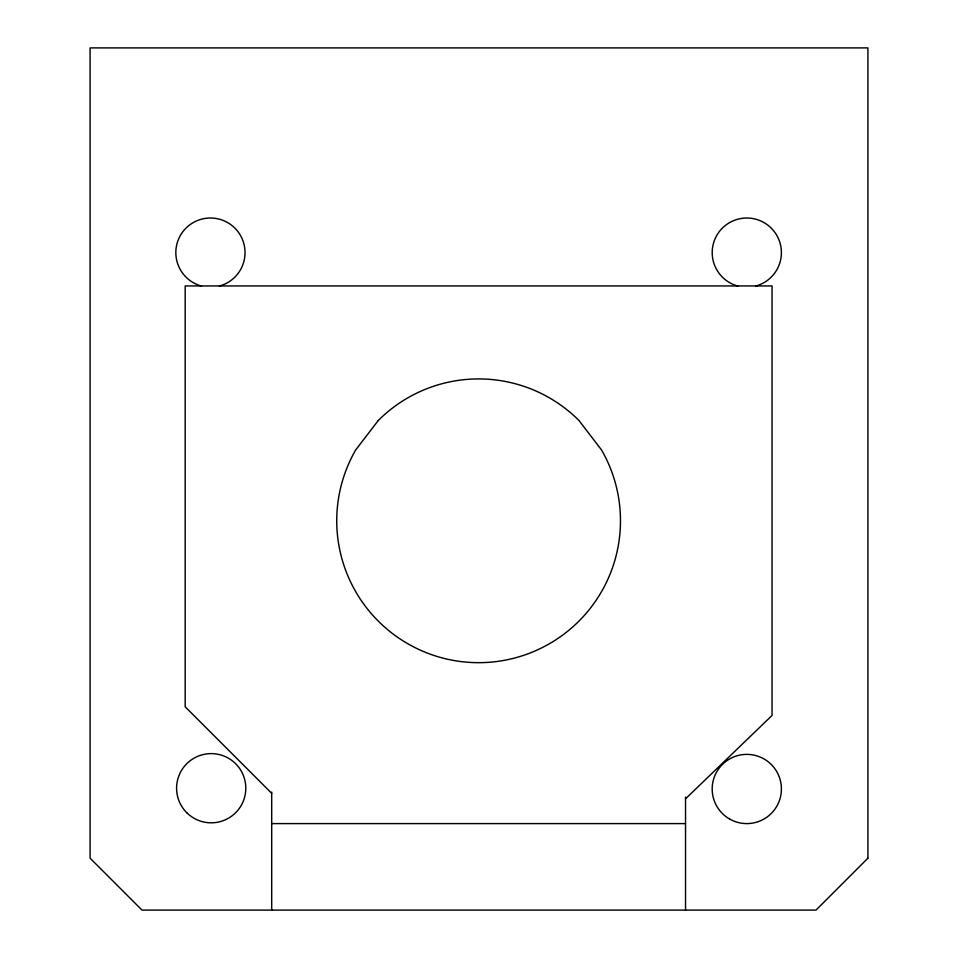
<?xml version="1.0" encoding="UTF-8"?>
<svg xmlns="http://www.w3.org/2000/svg" width="958" height="958" viewBox="0 0 958 958"><rect width="100%" height="100%" fill="white"/><g stroke="black" fill="none" stroke-linecap="round" stroke-linejoin="round"><path stroke-width="1.44" d="M685.533 798.828L772.052 715.446L772.052 285.939L185.181 285.939L185.181 706.8L271.689 793.308M271.689 823.593L685.533 823.593M685.533 797.08L685.533 910.1M271.689 792.086L271.689 910.1M737.84 286.035A34.608 34.608 0 0 1 718.452 232.77A34.608 34.608 0 0 1 775.142 232.77A34.608 34.608 0 0 1 755.754 286.035M201.479 286.035A34.608 34.608 0 0 1 182.08 232.77A34.608 34.608 0 0 1 238.782 232.77A34.608 34.608 0 0 1 219.382 286.035M378.29 420.478L355.741 449.865A141.88 141.88 0 0 0 478.617 662.673A141.88 141.88 0 0 0 601.48 449.865L578.943 420.478A141.88 141.88 0 0 0 378.29 420.478M867.912 858.188L816.012 910.1L141.988 910.1L90.088 858.188L90.088 47.9L867.912 47.9L867.912 858.188M729.493 818.958A34.608 34.608 0 0 0 781.405 788.985A34.608 34.608 0 0 0 729.493 759.011A34.608 34.608 0 0 0 729.493 818.958M186.726 812.683A34.608 34.608 0 0 0 244.625 797.176A34.608 34.608 0 0 0 202.246 754.784A34.608 34.608 0 0 0 186.726 812.683"/></g></svg>
